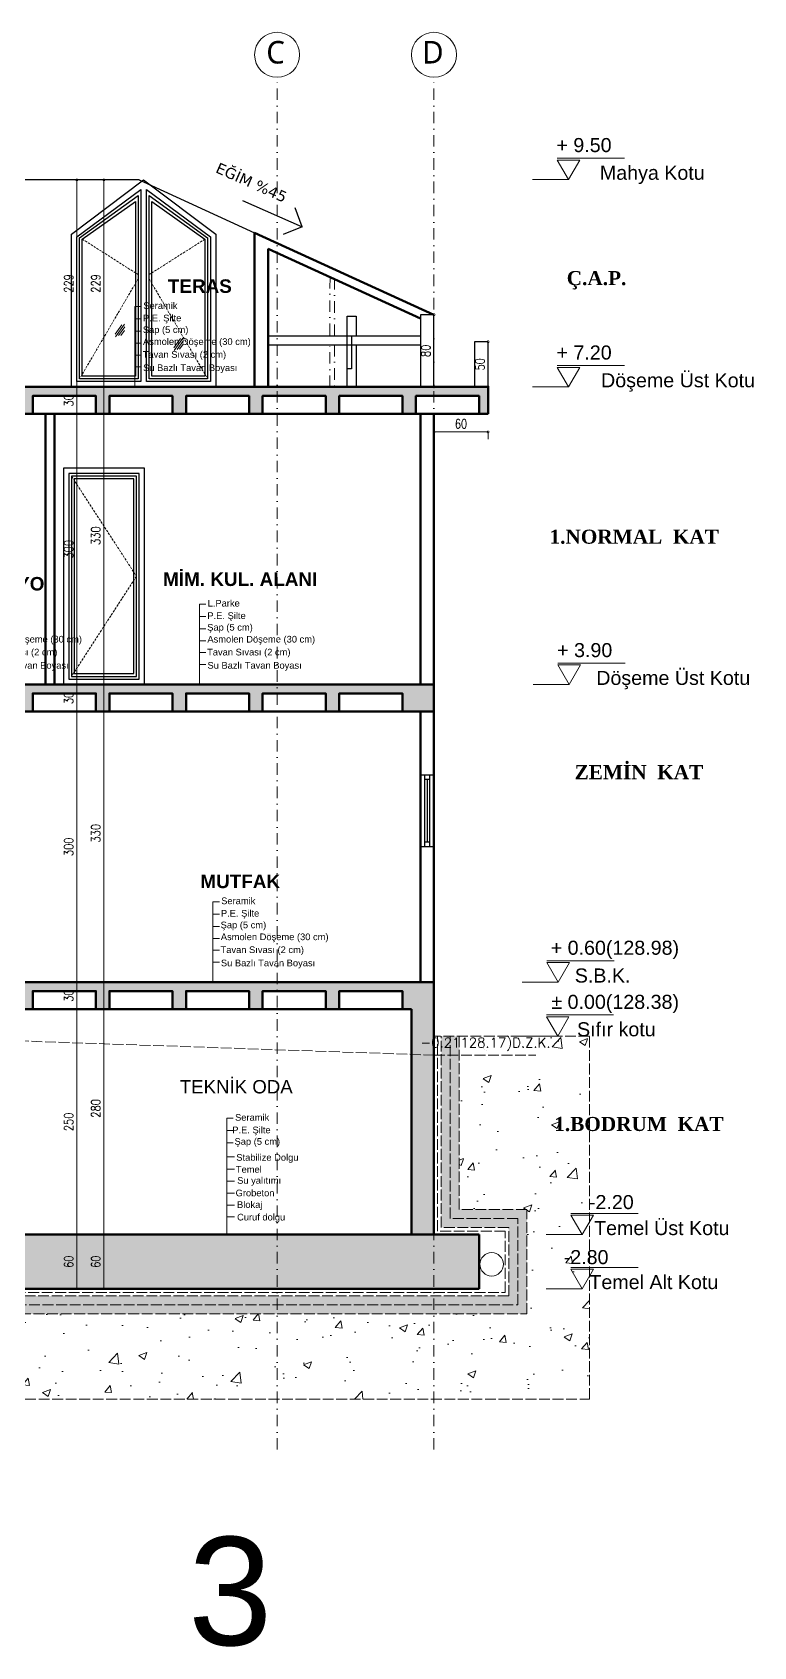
# Model space of a CAD drawing. Header units: millimetres. Extents: x 14753 to 45183, y 5640 to 19518.
# Drawn here: x 16736.9 to 16936.9, y 17190.2 to 17637.7 of the extents above; entities that cross this region are included whole.
import ezdxf

# ---------------------------------------------------------------- set-up
doc = ezdxf.new("R2010")
doc.units = ezdxf.units.MM
for name, pattern in [('ACAD_ISO02W100', [15, 12, -3]), ('DASHDOT', [25.4, 12.7, -6.35, 0, -6.35]), ('DUZ', [0]), ('HIDDEN', [0.375, 0.25, -0.125])]:
    doc.linetypes.add(name, pattern=pattern)
for name, color, linetype, lineweight in [('AKS', 251, 'DASHDOT', 0), ('Duvar', 1, 'Continuous', 50), ('DUVAR_0.30_gkhn', 7, 'DUZ', 30), ('Görüneyen', 250, 'HIDDEN', 0), ('k aks', 44, 'DASHDOT', 18), ('k ic olcu', 254, 'Continuous', 18), ('k kot', 31, 'Continuous', 20), ('k pencere', 4, 'Continuous', 25), ('k tarama', 252, 'Continuous', 9), ('k yazi', 253, 'Continuous', 15), ('kesiklii çizgi', 244, 'ACAD_ISO02W100', 5), ('Kolon', 30, 'Continuous', 50), ('PARSEL_NO', 1, 'Continuous', 0), ('YAZI', 1, 'Continuous', 0)]:
    doc.layers.add(name, color=color, linetype=linetype, lineweight=lineweight)
doc.layers.add('pencere', color=2, linetype='Continuous')
doc.styles.add('MtXpl_Segoe_UI', font='segoeui.ttf')
doc.styles.add('OLCU', font='romans.shx')
doc.styles.add('olcu 50', font='simplxtw.shx', dxfattribs={"width": 0.8, "height": 10})
doc.styles.get("Standard").update_dxf_attribs({"font": 'arial.ttf'})
doc.dimstyles.new('K OLCU 100', dxfattribs={"dimscale": 40, "dimtxt": 10, "dimasz": 0.12, "dimexe": 0.2, "dimexo": 0.8, "dimgap": 0.1, "dimtad": 1, "dimdec": 0, "dimzin": 9, "dimtxsty": 'olcu 50', "dimblk": 'DOTSMALL', "dimcen": 0.5, "dimadec": 0, "dimazin": 0, "dimtfac": 1, "dimtdec": 0, "dimtix": 1, "dimtmove": 1, "dimatfit": 0, "dimldrblk": 'ORIGIN', "dimfxl": 1, "dimfxlon": 1, "dimarcsym": 0})

# ---------------------------------------------------------------- blocks, each defined once
blk = doc.blocks.new('_DotSmall')
at = {"color": 0, "linetype": 'ByBlock', "const_width": 0.5}
blk.add_lwpolyline([(-0.0625, 0, 1), (0.0625, 0, 1)], format="xyb", close=True, dxfattribs=at)
blk = doc.blocks.new('*D974')
at = {"layer": 'Defpoints', "color": 0, "transparency": 16777216}
for p in [(391723.9, 4549617.9), (391723.9, 4549617.9), (391723.9, 4549557.9)]:
    blk.add_point(p, dxfattribs=at)
at = {"layer": 'k ic olcu', "color": 0, "lineweight": -2, "transparency": 16777216}
for p, q in [((391723.9, 4549617.9), (391715.9, 4549617.9)), ((391723.9, 4549557.9), (391723.9, 4549617.9)), ((391723.9, 4549557.9), (391715.9, 4549557.9))]:
    blk.add_line(p, q, dxfattribs=at)
at = {"layer": 'k ic olcu', "color": 0, "lineweight": -2, "transparency": 16777216, "xscale": 4.8, "yscale": 4.8, "zscale": 4.8}
for p, rotation in [((391723.9, 4549617.9), 90), ((391723.9, 4549557.9), 270)]:
    blk.add_blockref('_DotSmall', p, dxfattribs=dict(at, rotation=rotation))
at = {"layer": 'k ic olcu', "color": 0, "transparency": 16777216, "insert": (391714.9, 4549587.9), "char_height": 10, "attachment_point": 5, "rotation": 90, "style": 'olcu 50'}
blk.add_mtext('60', dxfattribs=at)
blk = doc.blocks.new('_Origin')
at = {"color": 0, "linetype": 'ByBlock', "lineweight": -2}
blk.add_line((0, 0), (-1, 0), dxfattribs=at)
blk.add_circle((0, 0), 0.5, dxfattribs=at)
blk = doc.blocks.new('*D975')
at = {"layer": 'Defpoints', "color": 0, "transparency": 16777216}
for p in [(391723.9, 4549897.9), (391723.9, 4549897.9), (391723.9, 4549617.9)]:
    blk.add_point(p, dxfattribs=at)
at = {"layer": 'k ic olcu', "color": 0, "lineweight": -2, "transparency": 16777216}
for p, q in [((391723.9, 4549897.9), (391715.9, 4549897.9)), ((391723.9, 4549617.9), (391723.9, 4549897.9)), ((391723.9, 4549617.9), (391715.9, 4549617.9))]:
    blk.add_line(p, q, dxfattribs=at)
at = {"layer": 'k ic olcu', "color": 0, "lineweight": -2, "transparency": 16777216, "xscale": 4.8, "yscale": 4.8, "zscale": 4.8}
for p, rotation in [((391723.9, 4549897.9), 90), ((391723.9, 4549617.9), 270)]:
    blk.add_blockref('_DotSmall', p, dxfattribs=dict(at, rotation=rotation))
at = {"layer": 'k ic olcu', "color": 0, "transparency": 16777216, "insert": (391714.9, 4549757.9), "char_height": 10, "attachment_point": 5, "rotation": 90, "style": 'olcu 50'}
blk.add_mtext('280', dxfattribs=at)
blk = doc.blocks.new('*D976')
at = {"layer": 'Defpoints', "color": 0, "transparency": 16777216}
for p in [(391723.9, 4550227.9), (391723.9, 4550227.9), (391723.9, 4549897.9)]:
    blk.add_point(p, dxfattribs=at)
at = {"layer": 'k ic olcu', "color": 0, "lineweight": -2, "transparency": 16777216}
for p, q in [((391723.9, 4550227.9), (391715.9, 4550227.9)), ((391723.9, 4549897.9), (391723.9, 4550227.9)), ((391723.9, 4549897.9), (391715.9, 4549897.9))]:
    blk.add_line(p, q, dxfattribs=at)
at = {"layer": 'k ic olcu', "color": 0, "lineweight": -2, "transparency": 16777216, "xscale": 4.8, "yscale": 4.8, "zscale": 4.8}
for p, rotation in [((391723.9, 4550227.9), 90), ((391723.9, 4549897.9), 270)]:
    blk.add_blockref('_DotSmall', p, dxfattribs=dict(at, rotation=rotation))
at = {"layer": 'k ic olcu', "color": 0, "transparency": 16777216, "insert": (391714.9, 4550062.9), "char_height": 10, "attachment_point": 5, "rotation": 90, "style": 'olcu 50'}
blk.add_mtext('330', dxfattribs=at)
blk = doc.blocks.new('*D977')
at = {"layer": 'Defpoints', "color": 0, "transparency": 16777216}
for p in [(391723.9, 4550557.9), (391723.9, 4550557.9), (391723.9, 4550227.9)]:
    blk.add_point(p, dxfattribs=at)
at = {"layer": 'k ic olcu', "color": 0, "lineweight": -2, "transparency": 16777216}
for p, q in [((391723.9, 4550557.9), (391715.9, 4550557.9)), ((391723.9, 4550227.9), (391723.9, 4550557.9)), ((391723.9, 4550227.9), (391715.9, 4550227.9))]:
    blk.add_line(p, q, dxfattribs=at)
at = {"layer": 'k ic olcu', "color": 0, "lineweight": -2, "transparency": 16777216, "xscale": 4.8, "yscale": 4.8, "zscale": 4.8}
for p, rotation in [((391723.9, 4550557.9), 90), ((391723.9, 4550227.9), 270)]:
    blk.add_blockref('_DotSmall', p, dxfattribs=dict(at, rotation=rotation))
at = {"layer": 'k ic olcu', "color": 0, "transparency": 16777216, "insert": (391714.9, 4550392.9), "char_height": 10, "attachment_point": 5, "rotation": 90, "style": 'olcu 50'}
blk.add_mtext('330', dxfattribs=at)
blk = doc.blocks.new('*D960')
at = {"layer": 'Defpoints', "color": 0, "transparency": 16777216}
for p in [(391723.9, 4550787.3), (391723.9, 4550787.3), (391723.9, 4550557.9)]:
    blk.add_point(p, dxfattribs=at)
at = {"layer": 'k ic olcu', "color": 0, "lineweight": -2, "transparency": 16777216}
for p, q in [((391723.9, 4550787.3), (391715.9, 4550787.3)), ((391723.9, 4550557.9), (391723.9, 4550787.3)), ((391723.9, 4550557.9), (391715.9, 4550557.9))]:
    blk.add_line(p, q, dxfattribs=at)
at = {"layer": 'k ic olcu', "color": 0, "lineweight": -2, "transparency": 16777216, "xscale": 4.8, "yscale": 4.8, "zscale": 4.8}
for p, rotation in [((391723.9, 4550787.3), 90), ((391723.9, 4550557.9), 270)]:
    blk.add_blockref('_DotSmall', p, dxfattribs=dict(at, rotation=rotation))
at = {"layer": 'k ic olcu', "color": 0, "transparency": 16777216, "insert": (391714.9, 4550672.6), "char_height": 10, "attachment_point": 5, "rotation": 90, "style": 'olcu 50'}
blk.add_mtext('229', dxfattribs=at)
blk = doc.blocks.new('*D961')
at = {"layer": 'Defpoints', "color": 0, "transparency": 16777216}
for p in [(391693.9, 4550787.3), (391693.9, 4550557.9), (391693.9, 4550557.9)]:
    blk.add_point(p, dxfattribs=at)
at = {"layer": 'k ic olcu', "color": 0, "lineweight": -2, "transparency": 16777216}
for p, q in [((391693.9, 4550787.3), (391685.9, 4550787.3)), ((391693.9, 4550787.3), (391693.9, 4550557.9)), ((391693.9, 4550557.9), (391685.9, 4550557.9))]:
    blk.add_line(p, q, dxfattribs=at)
at = {"layer": 'k ic olcu', "color": 0, "lineweight": -2, "transparency": 16777216, "xscale": 4.8, "yscale": 4.8, "zscale": 4.8}
for p, rotation in [((391693.9, 4550787.3), 90), ((391693.9, 4550557.9), 270)]:
    blk.add_blockref('_DotSmall', p, dxfattribs=dict(at, rotation=rotation))
at = {"layer": 'k ic olcu', "color": 0, "transparency": 16777216, "insert": (391684.9, 4550672.6), "char_height": 10, "attachment_point": 5, "rotation": 90, "style": 'olcu 50'}
blk.add_mtext('229', dxfattribs=at)
blk = doc.blocks.new('*D962')
at = {"layer": 'Defpoints', "color": 0, "transparency": 16777216}
for p in [(391693.9, 4550557.9), (391693.9, 4550527.9), (391693.9, 4550527.9)]:
    blk.add_point(p, dxfattribs=at)
at = {"layer": 'k ic olcu', "color": 0, "lineweight": -2, "transparency": 16777216}
for p, q in [((391693.9, 4550557.9), (391685.9, 4550557.9)), ((391693.9, 4550557.9), (391693.9, 4550527.9)), ((391693.9, 4550527.9), (391685.9, 4550527.9))]:
    blk.add_line(p, q, dxfattribs=at)
at = {"layer": 'k ic olcu', "color": 0, "lineweight": -2, "transparency": 16777216, "xscale": 4.8, "yscale": 4.8, "zscale": 4.8}
for p, rotation in [((391693.9, 4550557.9), 90), ((391693.9, 4550527.9), 270)]:
    blk.add_blockref('_DotSmall', p, dxfattribs=dict(at, rotation=rotation))
at = {"layer": 'k ic olcu', "color": 0, "transparency": 16777216, "insert": (391684.9, 4550542.9), "char_height": 10, "attachment_point": 5, "rotation": 90, "style": 'olcu 50'}
blk.add_mtext('30', dxfattribs=at)
blk = doc.blocks.new('*D963')
at = {"layer": 'Defpoints', "color": 0, "transparency": 16777216}
for p in [(391693.9, 4550527.9), (391693.9, 4550227.9), (391693.9, 4550227.9)]:
    blk.add_point(p, dxfattribs=at)
at = {"layer": 'k ic olcu', "color": 0, "lineweight": -2, "transparency": 16777216}
for p, q in [((391693.9, 4550527.9), (391685.9, 4550527.9)), ((391693.9, 4550527.9), (391693.9, 4550227.9)), ((391693.9, 4550227.9), (391685.9, 4550227.9))]:
    blk.add_line(p, q, dxfattribs=at)
at = {"layer": 'k ic olcu', "color": 0, "lineweight": -2, "transparency": 16777216, "xscale": 4.8, "yscale": 4.8, "zscale": 4.8}
for p, rotation in [((391693.9, 4550527.9), 90), ((391693.9, 4550227.9), 270)]:
    blk.add_blockref('_DotSmall', p, dxfattribs=dict(at, rotation=rotation))
at = {"layer": 'k ic olcu', "color": 0, "transparency": 16777216, "insert": (391684.9, 4550377.9), "char_height": 10, "attachment_point": 5, "rotation": 90, "style": 'olcu 50'}
blk.add_mtext('300', dxfattribs=at)
blk = doc.blocks.new('*D964')
at = {"layer": 'Defpoints', "color": 0, "transparency": 16777216}
for p in [(391693.9, 4550227.9), (391693.9, 4550197.9), (391693.9, 4550197.9)]:
    blk.add_point(p, dxfattribs=at)
at = {"layer": 'k ic olcu', "color": 0, "lineweight": -2, "transparency": 16777216}
for p, q in [((391693.9, 4550227.9), (391685.9, 4550227.9)), ((391693.9, 4550227.9), (391693.9, 4550197.9)), ((391693.9, 4550197.9), (391685.9, 4550197.9))]:
    blk.add_line(p, q, dxfattribs=at)
at = {"layer": 'k ic olcu', "color": 0, "lineweight": -2, "transparency": 16777216, "xscale": 4.8, "yscale": 4.8, "zscale": 4.8}
for p, rotation in [((391693.9, 4550227.9), 90), ((391693.9, 4550197.9), 270)]:
    blk.add_blockref('_DotSmall', p, dxfattribs=dict(at, rotation=rotation))
at = {"layer": 'k ic olcu', "color": 0, "transparency": 16777216, "insert": (391684.9, 4550212.9), "char_height": 10, "attachment_point": 5, "rotation": 90, "style": 'olcu 50'}
blk.add_mtext('30', dxfattribs=at)
blk = doc.blocks.new('*D965')
at = {"layer": 'Defpoints', "color": 0, "transparency": 16777216}
for p in [(391693.9, 4550197.9), (391693.9, 4549897.9), (391693.9, 4549897.9)]:
    blk.add_point(p, dxfattribs=at)
at = {"layer": 'k ic olcu', "color": 0, "lineweight": -2, "transparency": 16777216}
for p, q in [((391693.9, 4550197.9), (391685.9, 4550197.9)), ((391693.9, 4550197.9), (391693.9, 4549897.9)), ((391693.9, 4549897.9), (391685.9, 4549897.9))]:
    blk.add_line(p, q, dxfattribs=at)
at = {"layer": 'k ic olcu', "color": 0, "lineweight": -2, "transparency": 16777216, "xscale": 4.8, "yscale": 4.8, "zscale": 4.8}
for p, rotation in [((391693.9, 4550197.9), 90), ((391693.9, 4549897.9), 270)]:
    blk.add_blockref('_DotSmall', p, dxfattribs=dict(at, rotation=rotation))
at = {"layer": 'k ic olcu', "color": 0, "transparency": 16777216, "insert": (391684.9, 4550047.9), "char_height": 10, "attachment_point": 5, "rotation": 90, "style": 'olcu 50'}
blk.add_mtext('300', dxfattribs=at)
blk = doc.blocks.new('*D966')
at = {"layer": 'Defpoints', "color": 0, "transparency": 16777216}
for p in [(391693.9, 4549897.9), (391693.9, 4549867.9), (391693.9, 4549867.9)]:
    blk.add_point(p, dxfattribs=at)
at = {"layer": 'k ic olcu', "color": 0, "lineweight": -2, "transparency": 16777216}
for p, q in [((391693.9, 4549897.9), (391685.9, 4549897.9)), ((391693.9, 4549897.9), (391693.9, 4549867.9)), ((391693.9, 4549867.9), (391685.9, 4549867.9))]:
    blk.add_line(p, q, dxfattribs=at)
at = {"layer": 'k ic olcu', "color": 0, "lineweight": -2, "transparency": 16777216, "xscale": 4.8, "yscale": 4.8, "zscale": 4.8}
for p, rotation in [((391693.9, 4549897.9), 90), ((391693.9, 4549867.9), 270)]:
    blk.add_blockref('_DotSmall', p, dxfattribs=dict(at, rotation=rotation))
at = {"layer": 'k ic olcu', "color": 0, "transparency": 16777216, "insert": (391684.9, 4549882.9), "char_height": 10, "attachment_point": 5, "rotation": 90, "style": 'olcu 50'}
blk.add_mtext('30', dxfattribs=at)
blk = doc.blocks.new('*D967')
at = {"layer": 'Defpoints', "color": 0, "transparency": 16777216}
for p in [(391693.9, 4549867.9), (391693.9, 4549617.9), (391693.9, 4549617.9)]:
    blk.add_point(p, dxfattribs=at)
at = {"layer": 'k ic olcu', "color": 0, "lineweight": -2, "transparency": 16777216}
for p, q in [((391693.9, 4549867.9), (391685.9, 4549867.9)), ((391693.9, 4549867.9), (391693.9, 4549617.9)), ((391693.9, 4549617.9), (391685.9, 4549617.9))]:
    blk.add_line(p, q, dxfattribs=at)
at = {"layer": 'k ic olcu', "color": 0, "lineweight": -2, "transparency": 16777216, "xscale": 4.8, "yscale": 4.8, "zscale": 4.8}
for p, rotation in [((391693.9, 4549867.9), 90), ((391693.9, 4549617.9), 270)]:
    blk.add_blockref('_DotSmall', p, dxfattribs=dict(at, rotation=rotation))
at = {"layer": 'k ic olcu', "color": 0, "transparency": 16777216, "insert": (391684.9, 4549742.9), "char_height": 10, "attachment_point": 5, "rotation": 90, "style": 'olcu 50'}
blk.add_mtext('250', dxfattribs=at)
blk = doc.blocks.new('*D968')
at = {"layer": 'Defpoints', "color": 0, "transparency": 16777216}
for p in [(391693.9, 4549617.9), (391693.9, 4549557.9), (391693.9, 4549557.9)]:
    blk.add_point(p, dxfattribs=at)
at = {"layer": 'k ic olcu', "color": 0, "lineweight": -2, "transparency": 16777216}
for p, q in [((391693.9, 4549617.9), (391685.9, 4549617.9)), ((391693.9, 4549617.9), (391693.9, 4549557.9)), ((391693.9, 4549557.9), (391685.9, 4549557.9))]:
    blk.add_line(p, q, dxfattribs=at)
at = {"layer": 'k ic olcu', "color": 0, "lineweight": -2, "transparency": 16777216, "xscale": 4.8, "yscale": 4.8, "zscale": 4.8}
for p, rotation in [((391693.9, 4549617.9), 90), ((391693.9, 4549557.9), 270)]:
    blk.add_blockref('_DotSmall', p, dxfattribs=dict(at, rotation=rotation))
at = {"layer": 'k ic olcu', "color": 0, "transparency": 16777216, "insert": (391684.9, 4549587.9), "char_height": 10, "attachment_point": 5, "rotation": 90, "style": 'olcu 50'}
blk.add_mtext('60', dxfattribs=at)
blk = doc.blocks.new('*D969')
at = {"layer": 'Defpoints', "color": 0, "transparency": 16777216}
for p in [(392150, 4550607.9), (392150, 4550607.9), (392150, 4550557.9)]:
    blk.add_point(p, dxfattribs=at)
at = {"layer": 'k ic olcu', "color": 0, "lineweight": -2, "transparency": 16777216}
for p, q in [((392150, 4550607.9), (392142, 4550607.9)), ((392150, 4550557.9), (392150, 4550607.9)), ((392150, 4550557.9), (392142, 4550557.9))]:
    blk.add_line(p, q, dxfattribs=at)
at = {"layer": 'k ic olcu', "color": 0, "lineweight": -2, "transparency": 16777216, "xscale": 4.8, "yscale": 4.8, "zscale": 4.8}
for p, rotation in [((392150, 4550607.9), 90), ((392150, 4550557.9), 270)]:
    blk.add_blockref('_DotSmall', p, dxfattribs=dict(at, rotation=rotation))
at = {"layer": 'k ic olcu', "color": 0, "transparency": 16777216, "insert": (392141, 4550582.9), "char_height": 10, "attachment_point": 5, "rotation": 90, "style": 'olcu 50'}
blk.add_mtext('50', dxfattribs=at)
blk = doc.blocks.new('*D970')
at = {"layer": 'Defpoints', "color": 0, "transparency": 16777216}
for p in [(392090, 4550637.9), (392090, 4550637.9), (392090, 4550557.9)]:
    blk.add_point(p, dxfattribs=at)
at = {"layer": 'k ic olcu', "color": 0, "lineweight": -2, "transparency": 16777216}
for p, q in [((392090, 4550637.9), (392082, 4550637.9)), ((392090, 4550557.9), (392090, 4550637.9)), ((392090, 4550557.9), (392082, 4550557.9))]:
    blk.add_line(p, q, dxfattribs=at)
at = {"layer": 'k ic olcu', "color": 0, "lineweight": -2, "transparency": 16777216, "xscale": 4.8, "yscale": 4.8, "zscale": 4.8}
for p, rotation in [((392090, 4550637.9), 90), ((392090, 4550557.9), 270)]:
    blk.add_blockref('_DotSmall', p, dxfattribs=dict(at, rotation=rotation))
at = {"layer": 'k ic olcu', "color": 0, "transparency": 16777216, "insert": (392081, 4550597.9), "char_height": 10, "attachment_point": 5, "rotation": 90, "style": 'olcu 50'}
blk.add_mtext('80', dxfattribs=at)
blk = doc.blocks.new('*D971')
at = {"layer": 'Defpoints', "color": 0, "transparency": 16777216}
for p in [(392090, 4550527.9), (392150, 4550527.9), (392090, 4550507.9)]:
    blk.add_point(p, dxfattribs=at)
at = {"layer": 'k ic olcu', "color": 0, "lineweight": -2, "transparency": 16777216}
for p, q in [((392090, 4550507.9), (392090, 4550499.9)), ((392150, 4550507.9), (392090, 4550507.9)), ((392150, 4550507.9), (392150, 4550499.9))]:
    blk.add_line(p, q, dxfattribs=at)
at = {"layer": 'k ic olcu', "color": 0, "lineweight": -2, "transparency": 16777216, "xscale": 4.8, "yscale": 4.8, "zscale": 4.8, "rotation": 180}
blk.add_blockref('_DotSmall', (392090, 4550507.9), dxfattribs=at)
at = {"layer": 'k ic olcu', "color": 0, "lineweight": -2, "transparency": 16777216, "xscale": 4.8, "yscale": 4.8, "zscale": 4.8}
blk.add_blockref('_DotSmall', (392150, 4550507.9), dxfattribs=at)
at = {"layer": 'k ic olcu', "color": 0, "transparency": 16777216, "insert": (392120, 4550516.9), "char_height": 10, "attachment_point": 5, "style": 'olcu 50'}
blk.add_mtext('60', dxfattribs=at)
blk = doc.blocks.new('kot1')
for p, q in [((578788.5, 90039.1), (578863, 90039.1)), ((578801, 90015.5), (578761, 90015.5))]:
    blk.add_line(p, q)
blk.add_lwpolyline([(578813.5, 90037.1), (578788.5, 90037.1), (578801, 90015.5)], close=True)
blk = doc.blocks.new('k3')
at = {"layer": 'YAZI'}
for p in [(-179475, 4460772.3), (-179475.1, 4460542.4), (-179474.4, 4460212.4), (-179486.5, 4459882.4), (-179487.1, 4459822.4), (-179459.9, 4459602.4), (-179459.9, 4459542.4)]:
    blk.add_blockref('kot1', p, dxfattribs=at)
for s, p in [('+ 9.50', (399312.5, 4550818.2, 574.2)), ('Mahya Kotu', (399360.7, 4550787.5, 574.2)), ('+ 7.20', (399312.6, 4550588.2, 574.2)), ('Döşeme Üst Kotu', (399362, 4550557.4, 574.2)), ('+ 3.90', (399313.3, 4550258.2, 574.2)), ('Döşeme Üst Kotu', (399356.7, 4550227.4, 574.2)), ('+ 0.60(128.98)', (399306.2, 4549928.2, 574.2)), ('S.B.K.', (399332.9, 4549897.4, 574.2)), ('± 0.00(128.38)', (399306.9, 4549868.2, 574.2)), ('Sıfır kotu', (399335.4, 4549837.8, 574.2)), ('-2.20', (399348.6, 4549646.2, 574.2)), ('Temel Üst Kotu', (399354.3, 4549617.4, 574.2)), ('-2.80', (399320.6, 4549585.2, 459.4)), ('Temel Alt Kotu', (399349.1, 4549557.5, 459.4))]:
    blk.add_text(s, height=15.6, dxfattribs=at).set_placement(p)
at = {"layer": 'YAZI', "char_height": 15.6, "width": 230.85, "attachment_point": 2}
for s, insert in [('{\\fTimes New Roman|b1|i0|c162|p18;Ç.A.P.}', (399357, 4550686.3, 0)), ('{\\fTimes New Roman|b1|i0|c162|p18;1.NORMAL  KAT}', (399398.8, 4550399.6, 0)), ('{\\fTimes New Roman|b1|i0|c162|p18;ZEMİN  KAT}', (399404, 4550138.5, 0)), ('{\\fTimes New Roman|b1|i0|c162|p18;1.BODRUM  KAT}', (399404, 4549748.4, 0))]:
    blk.add_mtext(s, dxfattribs=dict(at, insert=insert))
blk = doc.blocks.new('Bblok b-b kesiti')
at = {"layer": 'k tarama'}
h = blk.add_hatch(dxfattribs=at)
h.set_pattern_fill('JIS_STN_2.5', color=256, scale=5)
h.set_pattern_definition([(45, (5200.135, 1907.9), (-8.838834765, 8.838834765), []), (45, (5208.96, 1907.9), (-8.838834765, 8.838834765), [6, -2.5])])
h.paths.add_polyline_path([(391630, 4550547.9), (391560, 4550547.9), (391560, 4550527.9), (391545, 4550527.9), (391545, 4550547.9), (391475, 4550547.9), (391475, 4550527.9), (391460, 4550527.9), (391460, 4550547.9), (391390, 4550547.9), (391390, 4550527.9), (391375, 4550527.9), (391375, 4550547.9), (391305, 4550547.9), (391305, 4550527.9), (391290, 4550527.9), (391290, 4550547.9), (391220, 4550547.9), (391220, 4550527.9), (391205, 4550527.9), (391205, 4550547.9), (391135, 4550547.9), (391135, 4550527.9), (391120, 4550527.9), (391120, 4550547.9), (391050, 4550547.9), (391050, 4550527.9), (391035, 4550527.9), (391035, 4550547.9), (390965, 4550547.9), (390965, 4550527.9), (390954, 4550527.9), (390954, 4550557.9), (392150, 4550557.9), (392150, 4550527.9), (392140, 4550527.9), (392140, 4550547.9), (392070, 4550547.9), (392070, 4550527.9), (392055, 4550527.9), (392055, 4550547.9), (391985, 4550547.9), (391985, 4550527.9), (391970, 4550527.9), (391970, 4550547.9), (391900, 4550547.9), (391900, 4550527.9), (391885, 4550527.9), (391885, 4550547.9), (391815, 4550547.9), (391815, 4550527.9), (391800, 4550527.9), (391800, 4550547.9), (391730, 4550547.9), (391730, 4550527.9), (391715, 4550527.9), (391715, 4550547.9), (391645, 4550547.9), (391645, 4550527.9), (391630, 4550527.9)])
h.paths.add_polyline_path([(391630, 4550217.9), (391560, 4550217.9), (391560, 4550197.9), (391545, 4550197.9), (391545, 4550217.9), (391475, 4550217.9), (391475, 4550197.9), (391460, 4550197.9), (391460, 4550217.9), (391390, 4550217.9), (391390, 4550197.9), (391375, 4550197.9), (391375, 4550217.9), (391305, 4550217.9), (391305, 4550197.9), (391290, 4550197.9), (391290, 4550217.9), (391220, 4550217.9), (391220, 4550197.9), (391205, 4550197.9), (391205, 4550217.9), (391135, 4550217.9), (391135, 4550197.9), (391120, 4550197.9), (391120, 4550217.9), (391050, 4550217.9), (391050, 4550197.9), (391014, 4550197.9), (391014, 4550227.9), (392090, 4550227.9), (392090, 4550197.9), (392055, 4550197.9), (392055, 4550217.9), (391985, 4550217.9), (391985, 4550197.9), (391970, 4550197.9), (391970, 4550217.9), (391900, 4550217.9), (391900, 4550197.9), (391885, 4550197.9), (391885, 4550217.9), (391815, 4550217.9), (391815, 4550197.9), (391800, 4550197.9), (391800, 4550217.9), (391730, 4550217.9), (391730, 4550197.9), (391715, 4550197.9), (391715, 4550217.9), (391645, 4550217.9), (391645, 4550197.9), (391630, 4550197.9)])
h.paths.add_polyline_path([(391630, 4549887.9), (391560, 4549887.9), (391560, 4549867.9), (391545, 4549867.9), (391545, 4549887.9), (391475, 4549887.9), (391475, 4549867.9), (391460, 4549867.9), (391460, 4549887.9), (391390, 4549887.9), (391390, 4549867.9), (391375, 4549867.9), (391375, 4549887.9), (391305, 4549887.9), (391305, 4549867.9), (391290, 4549867.9), (391290, 4549887.9), (391220, 4549887.9), (391220, 4549867.9), (391205, 4549867.9), (391205, 4549887.9), (391135, 4549887.9), (391135, 4549867.9), (391120, 4549867.9), (391120, 4549887.9), (391050, 4549887.9), (391050, 4549867.9), (391039, 4549867.9), (391039, 4549617.9), (391014, 4549617.9), (391014, 4549897.9), (392090, 4549897.9), (392090, 4549617.9), (392065, 4549617.9), (392065, 4549867.9), (392055, 4549867.9), (392055, 4549887.9), (391985, 4549887.9), (391985, 4549867.9), (391970, 4549867.9), (391970, 4549887.9), (391900, 4549887.9), (391900, 4549867.9), (391885, 4549867.9), (391885, 4549887.9), (391815, 4549887.9), (391815, 4549867.9), (391800, 4549867.9), (391800, 4549887.9), (391730, 4549887.9), (391730, 4549867.9), (391715, 4549867.9), (391715, 4549887.9), (391645, 4549887.9), (391645, 4549867.9), (391630, 4549867.9)])
h.paths.add_polyline_path([(390964, 4549557.9), (390964, 4549617.9), (392140, 4549617.9), (392140, 4549557.9)])
h = blk.add_hatch(dxfattribs=at)
h.set_pattern_fill('AR-CONC', color=256, scale=0.5)
h.paths.add_polyline_path([(390841.6, 4549571.8), (390849.6, 4549557.9), (390862.1, 4549579.6), (390841.6, 4549579.6), (390841.6, 4549631.8), (390849.6, 4549617.9), (390862.1, 4549639.6), (390841.6, 4549639.6), (390841.6, 4549837.9), (390936, 4549837.9), (390936, 4549645.9), (390911, 4549645.9), (390911, 4549529.9), (392193, 4549529.9), (392193, 4549645.9), (392118, 4549645.9), (392118, 4549837.9), (392262.4, 4549837.9), (392262.4, 4549435.5), (390841.6, 4549435.5)])
h.paths.add_polyline_path([(390883, 4549723.9), (390691.1, 4549723.9), (390691.1, 4549757.2), (390883, 4549757.2)])
h.paths.add_polyline_path([(390874.1, 4549580.9), (390818.2, 4549580.9), (390818.2, 4549604.7), (390874.1, 4549604.7)])
h.paths.add_polyline_path([(390859.4, 4549833.4), (390763.6, 4549833.4), (390763.6, 4549857.9), (390859.4, 4549857.9)])
h = blk.add_hatch(dxfattribs=at)
h.set_pattern_fill('GRAVEL', color=256)
h.paths.add_polyline_path([(390936, 4549837.9), (390946, 4549837.9), (390946, 4549635.9), (390921, 4549635.9), (390921, 4549539.9), (392183, 4549539.9), (392183, 4549635.9), (392108, 4549635.9), (392108, 4549837.9), (392118, 4549837.9), (392118, 4549645.9), (392193, 4549645.9), (392193, 4549529.9), (390911, 4549529.9), (390911, 4549645.9), (390936, 4549645.9)])
h = blk.add_hatch(dxfattribs=at)
h.set_pattern_fill('JIS_STN_2.5', color=256, scale=5)
h.paths.add_polyline_path([(390946, 4549837.9), (390956, 4549837.9), (390956, 4549625.9), (390931, 4549625.9), (390931, 4549549.9), (392173, 4549549.9), (392173, 4549625.9), (392098, 4549625.9), (392098, 4549837.9), (392108, 4549837.9), (392108, 4549635.9), (392183, 4549635.9), (392183, 4549539.9), (390921, 4549539.9), (390921, 4549635.9), (390946, 4549635.9)])
at = {"layer": 'AKS'}
for points in [[(391974.7, 4550679.6), (391974.6, 4550614.3), (391979.6, 4550614.3), (391979.7, 4550677.3)], [(391904.6, 4550557.9), (391899.6, 4550557.9)]]:
    blk.add_lwpolyline(points, dxfattribs=at)
blk.add_lwpolyline([(391979.6, 4550557.9), (391974.6, 4550557.9), (391974.6, 4550604.3), (391979.6, 4550604.3)], close=True, dxfattribs=at)
at = {"layer": 'Duvar'}
for p, q in [((391891, 4550557.9), (391891, 4550728.8)), ((391891, 4550728.8), (392090, 4550637.9)), ((391906, 4550557.9), (391906, 4550711)), ((391906, 4550711), (392075, 4550633.8)), ((391659, 4550227.9), (391659, 4550527.9)), ((391669, 4550227.9), (391669, 4550527.9)), ((392075, 4550227.9), (392075, 4550527.9)), ((392090, 4550227.9), (392090, 4550527.9)), ((392075, 4549897.9), (392075, 4550197.9)), ((392090, 4549897.9), (392090, 4550197.9))]:
    blk.add_line(p, q, dxfattribs=at)
at = {"layer": 'DUVAR_0.30_gkhn'}
for points in [[(392003.6, 4550604.4), (392003.6, 4550558), (391993.6, 4550558), (391993.6, 4550636.1), (392003.6, 4550636.1), (392003.6, 4550614.4)], [(392090, 4550557.9), (392090, 4550637.9), (392075, 4550637.9), (392075, 4550557.9)], [(392003.6, 4550614.4), (392075, 4550614.4), (392075, 4550604.3), (391906, 4550604.3)], [(391906, 4550614.3), (392003.6, 4550614.3), (392003.6, 4550614.3)], [(392150, 4550557.9), (392150, 4550607.9), (392135, 4550607.9), (392135, 4550557.9)]]:
    blk.add_lwpolyline(points, dxfattribs=at)
blk.add_lwpolyline([(391993.6, 4550614.4), (391998.6, 4550614.4), (391998.6, 4550578), (391993.6, 4550578)], close=True, dxfattribs=at)
at = {"layer": 'Görüneyen', "ltscale": 10}
for p, q in [((391700, 4550721.7), (391762, 4550682.3)), ((391836, 4550721.7), (391774, 4550682.3)), ((391762, 4550677.9), (391697, 4550566.9)), ((391774, 4550677.9), (391839, 4550566.9)), ((391688, 4550458.9), (391760, 4550347.9)), ((391760, 4550347.9), (391688, 4550236.9))]:
    blk.add_line(p, q, dxfattribs=at)
at = {"layer": 'k aks'}
for p, q in [((391916, 4549379.6), (391916, 4550901.1)), ((392090, 4549379.6), (392090, 4550901.1))]:
    blk.add_line(p, q, dxfattribs=at)
at = {"layer": 'k aks', "linetype": 'Continuous'}
for centre in [(391916, 4550926.1), (392090, 4550926.1)]:
    blk.add_circle(centre, 25, dxfattribs=at)
at = {"layer": 'k pencere'}
for p, q in [((391763, 4550787.3), (391341, 4550787.3)), ((391763, 4550787.3), (391891, 4550728.8)), ((391877.8, 4550764.7), (391943.9, 4550735.3)), ((391943.9, 4550735.3), (391936, 4550756.4)), ((391943.9, 4550735.3), (391922.9, 4550727)), ((392080, 4550047.9), (392080, 4550127.9)), ((392080, 4550122.9), (392085, 4550122.9)), ((392082.5, 4550122.9), (392082.5, 4550052.9)), ((392085, 4550127.9), (392085, 4550047.9)), ((392085, 4550052.9), (392080, 4550052.9))]:
    blk.add_line(p, q, dxfattribs=at)
for points in [[(391679, 4550227.9), (391769, 4550227.9), (391769, 4550467.9), (391679, 4550467.9)], [(391685, 4550461.9), (391685, 4550233.9), (391763, 4550233.9), (391763, 4550461.9)], [(391688, 4550458.9), (391688, 4550236.9), (391760, 4550236.9), (391760, 4550458.9)], [(391691, 4550455.9), (391691, 4550239.9), (391757, 4550239.9), (391757, 4550455.9)], [(392090, 4550047.9), (392075, 4550047.9), (392075, 4550127.9), (392090, 4550127.9)]]:
    blk.add_lwpolyline(points, close=True, dxfattribs=at)
at = {"layer": 'k tarama'}
for p, q in [((391736.4, 4550616.5), (391743.8, 4550626.8)), ((391736.7, 4550613.5), (391746.6, 4550627.3)), ((391740, 4550614.7), (391747.1, 4550624.6)), ((391742.6, 4550614.9), (391746.6, 4550620.5)), ((391801.4, 4550601.2), (391808.8, 4550611.5)), ((391801.7, 4550598.2), (391811.6, 4550612)), ((391805, 4550599.4), (391812.2, 4550609.4)), ((391807.7, 4550599.7), (391811.7, 4550605.2))]:
    blk.add_line(p, q, dxfattribs=at)
blk.add_circle((392154, 4549585), 13, dxfattribs=at)
at = {"layer": 'k yazi'}
for p, q in [((391758.4, 4550646.9), (391765.6, 4550646.9)), ((391758.4, 4550557.9), (391758.4, 4550646.9)), ((391758.4, 4550633.4), (391765.6, 4550633.4)), ((391758.4, 4550619.6), (391765.6, 4550619.6)), ((391758.4, 4550619.6), (391765.6, 4550619.6)), ((391758.4, 4550606.4), (391765.6, 4550606.4)), ((391758.4, 4550606.4), (391765.6, 4550606.4)), ((391758.4, 4550593.2), (391765.6, 4550593.2)), ((391758.4, 4550593.2), (391765.6, 4550593.2)), ((391758.4, 4550580.1), (391765.6, 4550580.1)), ((391758.4, 4550580.1), (391765.6, 4550580.1)), ((391829.8, 4550316.9), (391837, 4550316.9)), ((391829.8, 4550227.9), (391829.8, 4550316.9)), ((391829.8, 4550303.4), (391837, 4550303.4)), ((391829.8, 4550289.6), (391837, 4550289.6)), ((391829.8, 4550289.6), (391837, 4550289.6)), ((391829.8, 4550276.4), (391837, 4550276.4)), ((391829.8, 4550276.4), (391837, 4550276.4)), ((391829.8, 4550263.2), (391837, 4550263.2)), ((391829.8, 4550263.2), (391837, 4550263.2)), ((391829.8, 4550250.1), (391837, 4550250.1)), ((391829.8, 4550250.1), (391837, 4550250.1)), ((391844.7, 4549986.9), (391852, 4549986.9)), ((391844.7, 4549897.9), (391844.7, 4549986.9)), ((391844.7, 4549973.4), (391852, 4549973.4)), ((391844.7, 4549959.6), (391852, 4549959.6)), ((391844.7, 4549959.6), (391852, 4549959.6)), ((391844.7, 4549946.4), (391852, 4549946.4)), ((391844.7, 4549946.4), (391852, 4549946.4)), ((391844.7, 4549933.2), (391852, 4549933.2)), ((391844.7, 4549933.2), (391852, 4549933.2)), ((391844.7, 4549920.1), (391852, 4549920.1)), ((391844.7, 4549920.1), (391852, 4549920.1)), ((391860.2, 4549617.9), (391860.2, 4549746.9)), ((391860.2, 4549746.9), (391867.4, 4549746.9)), ((391860.2, 4549733.4), (391867.4, 4549733.4)), ((391860.2, 4549719.5), (391867.4, 4549719.5)), ((391860.2, 4549719.5), (391867.4, 4549719.5)), ((391860.2, 4549704), (391868.8, 4549704)), ((391860.2, 4549690.6), (391868.8, 4549690.6)), ((391860.2, 4549690.6), (391868.8, 4549690.6)), ((391860.2, 4549690.6), (391868.8, 4549690.6)), ((391860.2, 4549677.3), (391868.8, 4549677.3)), ((391860.2, 4549677.3), (391868.8, 4549677.3)), ((391860.2, 4549663.7), (391868.8, 4549663.7)), ((391860.2, 4549650.5), (391868.8, 4549650.5)), ((391860.2, 4549650.5), (391868.8, 4549650.5)), ((391860.2, 4549637.8), (391868.8, 4549637.8))]:
    blk.add_line(p, q, dxfattribs=at)
at = {"layer": 'kesiklii çizgi', "color": 4}
blk.add_lwpolyline([(390878.5, 4549853.9), (391014, 4549853.9), (392090, 4549816.9), (392202.9, 4549816.9)], dxfattribs=at)
at = {"layer": 'kesiklii çizgi'}
for points in [[(390964, 4549837.9), (390841.6, 4549837.9), (390841.6, 4549435.5), (392262.4, 4549435.5), (392262.4, 4549837.9), (392090, 4549837.9)], [(390936, 4549837.9), (390936, 4549645.9), (390911, 4549645.9), (390911, 4549529.9), (392193, 4549529.9), (392193, 4549645.9), (392118, 4549645.9), (392118, 4549837.9)], [(390946, 4549837.9), (390946, 4549635.9), (390921, 4549635.9), (390921, 4549539.9), (392183, 4549539.9), (392183, 4549635.9), (392108, 4549635.9), (392108, 4549837.9)], [(390956, 4549837.9), (390956, 4549625.9), (390931, 4549625.9), (390931, 4549549.9), (392173, 4549549.9), (392173, 4549625.9), (392098, 4549625.9), (392098, 4549837.9)], [(390960, 4549837.9), (390960, 4549621.9), (390935, 4549621.9), (390935, 4549553.9), (392169, 4549553.9), (392169, 4549621.9), (392094, 4549621.9), (392094, 4549837.9)]]:
    blk.add_lwpolyline(points, dxfattribs=at)
at = {"layer": 'Kolon'}
for p, q in [((392150, 4550557.9), (390954, 4550557.9)), ((392150, 4550527.9), (392150, 4550557.9)), ((392150, 4550527.9), (390954, 4550527.9)), ((392090, 4550227.9), (391014, 4550227.9)), ((392090, 4550197.9), (392090, 4550227.9)), ((392090, 4550197.9), (391014, 4550197.9)), ((392090, 4549897.9), (391014, 4549897.9)), ((392090, 4549617.9), (392090, 4549897.9)), ((392065, 4549867.9), (391039, 4549867.9)), ((392065, 4549617.9), (392065, 4549867.9)), ((392140, 4549617.9), (390964, 4549617.9)), ((392140, 4549557.9), (392140, 4549617.9)), ((392140, 4549557.9), (390964, 4549557.9))]:
    blk.add_line(p, q, dxfattribs=at)
for points in [[(391715, 4550527.9), (391715, 4550547.9), (391645, 4550547.9), (391645, 4550527.9)], [(391800, 4550527.9), (391800, 4550547.9), (391730, 4550547.9), (391730, 4550527.9)], [(391885, 4550527.9), (391885, 4550547.9), (391815, 4550547.9), (391815, 4550527.9)], [(391970, 4550527.9), (391970, 4550547.9), (391900, 4550547.9), (391900, 4550527.9)], [(392055, 4550527.9), (392055, 4550547.9), (391985, 4550547.9), (391985, 4550527.9)], [(392140, 4550527.9), (392140, 4550547.9), (392070, 4550547.9), (392070, 4550527.9)], [(391715, 4550197.9), (391715, 4550217.9), (391645, 4550217.9), (391645, 4550197.9)], [(391800, 4550197.9), (391800, 4550217.9), (391730, 4550217.9), (391730, 4550197.9)], [(391885, 4550197.9), (391885, 4550217.9), (391815, 4550217.9), (391815, 4550197.9)], [(391970, 4550197.9), (391970, 4550217.9), (391900, 4550217.9), (391900, 4550197.9)], [(392055, 4550197.9), (392055, 4550217.9), (391985, 4550217.9), (391985, 4550197.9)], [(391715, 4549867.9), (391715, 4549887.9), (391645, 4549887.9), (391645, 4549867.9)], [(391800, 4549867.9), (391800, 4549887.9), (391730, 4549887.9), (391730, 4549867.9)], [(391885, 4549867.9), (391885, 4549887.9), (391815, 4549887.9), (391815, 4549867.9)], [(391970, 4549867.9), (391970, 4549887.9), (391900, 4549887.9), (391900, 4549867.9)], [(392055, 4549867.9), (392055, 4549887.9), (391985, 4549887.9), (391985, 4549867.9)]]:
    blk.add_lwpolyline(points, dxfattribs=at)
at = {"layer": 'pencere', "color": 128, "true_color": 0x004d39}
blk.add_lwpolyline([(391768, 4550787.3), (391848, 4550727.2), (391848, 4550557.9), (391688, 4550557.9), (391688, 4550727.2), (391768, 4550787.3)], dxfattribs=at)
for points in [[(391765, 4550563.9), (391694, 4550563.9), (391694, 4550724.4), (391765, 4550776.7)], [(391697, 4550566.9), (391697, 4550723.1), (391762, 4550770.1), (391762, 4550566.9)], [(391771, 4550563.9), (391771, 4550776.7), (391842, 4550724.4), (391842, 4550563.9)], [(391774, 4550566.9), (391774, 4550770.1), (391839, 4550723.1), (391839, 4550566.9)], [(391700, 4550569.9), (391700, 4550721.7), (391759, 4550763.5), (391759, 4550569.9)], [(391836, 4550569.9), (391777, 4550569.9), (391777, 4550763.5), (391836, 4550721.7)]]:
    blk.add_lwpolyline(points, close=True, dxfattribs=at)
at = {"layer": 'k ic olcu'}
blk.add_blockref('k3', (-7086.7, 0), dxfattribs=at)
at = {"layer": 'k aks', "style": 'MtXpl_Segoe_UI'}
for s, p in [('C', (391904, 4550916.4)), ('D', (392076.9, 4550916.4))]:
    blk.add_text(s, height=25, dxfattribs=at).set_placement(p)
at = {"layer": 'k kot', "style": 'OLCU'}
blk.add_text('-0.21128.17)D.Z.K.', height=10.8, dxfattribs=at).set_placement((392074.9, 4549825.4))
at = {"layer": 'k yazi'}
for s, p in [('P.E. Şilte', (391866.3, 4549730.3)), ('Temel', (391870.3, 4549686.5)), ('Stabilize Dolgu', (391870.8, 4549699.8)), ('Su yalıtımı', (391871.7, 4549674.3)), ('Grobeton', (391870, 4549660.4)), ('Blokaj', (391871.6, 4549647.5)), ('Curuf dolgu', (391871.6, 4549633.6))]:
    blk.add_text(s, height=7.4, rotation=360, dxfattribs=at).set_placement(p)
at = {"layer": 'k yazi', "insert": (391846.7, 4550795.9), "char_height": 12, "attachment_point": 7, "rotation": 336.0375}
blk.add_mtext_dynamic_manual_height_columns('{\\fVerdana|b0|i0|c162|p34;EĞİM %45}', width=153.763, gutter_width=12.5, heights=[0], dxfattribs=at)
at = {"layer": 'k yazi'}
for s, insert, char_height, width, attachment_point in [('{\\fArial|b1|i0|c162|p34;\\C0;TERAS}', (391830.3, 4550677.1), 15, 177.577, 2), ('{\\C7;Seramik}', (391767.6, 4550651.7), 7.4, 53.891, 1), ('{\\fArial|b0|i0|c162|p34;\\C7;Şap (5 cm)}', (391767.1, 4550625), 7.4, 52.752, 1), ('{\\fArial|b0|i0|c162|p34;\\C7;P.E. Şilte}', (391767.3, 4550637.9), 7.4, 45.536, 1), ('{\\C7;Asmolen Döşeme (30 cm)}', (391767.3, 4550611.8), 7.4, 121.866, 1), ('{\\fArial|b0|i0|c162|p34;\\C7;Tavan Sıvası (2 cm)}', (391767, 4550597.5), 7.4, 92.245, 1), ('{\\fArial|b0|i0|c162|p34;\\C7;Su Bazlı Tavan Boyası}', (391767.4, 4550582.8), 7.4, 113.095, 1), ('{\\fArial|b1|i0|c162|p34;\\C0;MİM. KUL. ALANI}', (391875.1, 4550352.1), 15, 177.577, 2), ('{\\fArial|b1|i0|c162|p34;\\C0;E.BANYO}', (391610.2, 4550347.1), 15, 177.577, 2), ('{\\C7;L.Parke}', (391839, 4550321.7), 7.4, 53.891, 1), ('{\\fArial|b0|i0|c162|p34;\\C7;P.E. Şilte}', (391838.7, 4550307.9), 7.4, 45.536, 1), ('{\\C7;Asmolen Döşeme (30 cm)}', (391580.1, 4550281.8), 7.4, 121.866, 1), ('{\\C7;Asmolen Döşeme (30 cm)}', (391838.7, 4550281.8), 7.4, 121.866, 1), ('{\\fArial|b0|i0|c162|p34;\\C7;Şap (5 cm)}', (391838.5, 4550295), 7.4, 52.752, 1), ('{\\fArial|b0|i0|c162|p34;\\C7;Tavan Sıvası (2 cm)}', (391579.9, 4550267.5), 7.4, 92.245, 1), ('{\\fArial|b0|i0|c162|p34;\\C7;Tavan Sıvası (2 cm)}', (391838.4, 4550267.5), 7.4, 92.245, 1), ('{\\fArial|b0|i0|c162|p34;\\C7;Su Bazlı Tavan Boyası}', (391580.3, 4550252.8), 7.4, 113.095, 1), ('{\\fArial|b0|i0|c162|p34;\\C7;Su Bazlı Tavan Boyası}', (391838.8, 4550252.8), 7.4, 113.095, 1), ('{\\fArial|b1|i0|c162|p34;\\C0;MUTFAK}', (391875.1, 4550017.1), 15, 177.577, 2), ('{\\C7;Seramik}', (391854, 4549991.7), 7.4, 53.891, 1), ('{\\fArial|b0|i0|c162|p34;\\C7;P.E. Şilte}', (391853.7, 4549977.9), 7.4, 45.536, 1), ('{\\fArial|b0|i0|c162|p34;\\C7;Şap (5 cm)}', (391853.4, 4549965), 7.4, 52.752, 1), ('{\\C7;Asmolen Döşeme (30 cm)}', (391853.6, 4549951.8), 7.4, 121.866, 1), ('{\\fArial|b0|i0|c162|p34;\\C7;Tavan Sıvası (2 cm)}', (391853.3, 4549937.5), 7.4, 92.245, 1), ('{\\fArial|b0|i0|c162|p34;\\C7;Su Bazlı Tavan Boyası}', (391853.7, 4549922.8), 7.4, 113.095, 1), ('TEKNİK ODA', (391870.7, 4549789.3), 14.8, 355.154, 2), ('Seramik', (391869.4, 4549751.6), 7.4, 52.752, 1), ('{\\fArial|b0|i0|c162|p34;Şap (5 cm)}', (391868.8, 4549724.9), 7.4, 52.752, 1)]:
    blk.add_mtext(s, dxfattribs=dict(at, insert=insert, char_height=char_height, width=width, attachment_point=attachment_point))
at = {"layer": 'k ic olcu'}
for base, p1, p2, angle, picture, middle in [((391693.9, 4550557.9), (391693.9, 4550787.3), (391693.9, 4550557.9), 90, '*D961', (391684.9, 4550672.6)), ((391723.9, 4550787.3), (391723.9, 4550557.9), (391723.9, 4550787.3), 90, '*D960', (391714.9, 4550672.6)), ((392090, 4550637.9), (392090, 4550557.9), (392090, 4550637.9), 90, '*D970', (392081, 4550597.9)), ((392150, 4550607.9), (392150, 4550557.9), (392150, 4550607.9), 90, '*D969', (392141, 4550582.9)), ((391693.9, 4550527.9), (391693.9, 4550557.9), (391693.9, 4550527.9), 90, '*D962', (391684.9, 4550542.9)), ((391723.9, 4550557.9), (391723.9, 4550227.9), (391723.9, 4550557.9), 90, '*D977', (391714.9, 4550392.9)), ((391693.9, 4550227.9), (391693.9, 4550527.9), (391693.9, 4550227.9), 90, '*D963', (391684.9, 4550377.9)), ((392090, 4550507.9), (392150, 4550527.9), (392090, 4550527.9), 180, '*D971', (392120, 4550516.9)), ((391693.9, 4550197.9), (391693.9, 4550227.9), (391693.9, 4550197.9), 90, '*D964', (391684.9, 4550212.9)), ((391723.9, 4550227.9), (391723.9, 4549897.9), (391723.9, 4550227.9), 90, '*D976', (391714.9, 4550062.9)), ((391693.9, 4549897.9), (391693.9, 4550197.9), (391693.9, 4549897.9), 90, '*D965', (391684.9, 4550047.9)), ((391693.9, 4549867.9), (391693.9, 4549897.9), (391693.9, 4549867.9), 90, '*D966', (391684.9, 4549882.9)), ((391723.9, 4549897.9), (391723.9, 4549617.9), (391723.9, 4549897.9), 90, '*D975', (391714.9, 4549757.9)), ((391693.9, 4549617.9), (391693.9, 4549867.9), (391693.9, 4549617.9), 90, '*D967', (391684.9, 4549742.9)), ((391693.9, 4549557.9), (391693.9, 4549617.9), (391693.9, 4549557.9), 90, '*D968', (391684.9, 4549587.9)), ((391723.9, 4549617.9), (391723.9, 4549557.9), (391723.9, 4549617.9), 90, '*D974', (391714.9, 4549587.9))]:
    dim = blk.add_linear_dim(base=base, p1=p1, p2=p2, angle=angle, dimstyle='K OLCU 100', dxfattribs=at)
    dim.commit()
    dim.dimension.update_dxf_attribs({"geometry": picture, "text_midpoint": middle})
blk = doc.blocks.new('vaziyet1')
at = {"layer": 'k ic olcu'}
blk.add_blockref('Bblok b-b kesiti', (-31416.1, -6017.6), dxfattribs=at)
at = {"layer": 'PARSEL_NO'}
blk.add_text('3', height=120, dxfattribs=at).set_placement((360401.3, 4543145.1))

msp = doc.modelspace()

# ---------------------------------------------------------------- block references
at = {"layer": 'k ic olcu', "xscale": 0.25, "yscale": 0.25, "zscale": 0.25}
msp.add_blockref('vaziyet1', (-73320.24, -1118595.62), dxfattribs=at)

doc.saveas('drawing.dxf')
